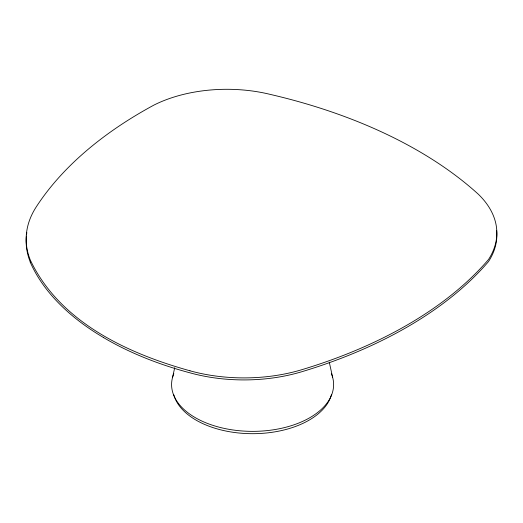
<?xml version="1.0" encoding="UTF-8"?>
<svg xmlns="http://www.w3.org/2000/svg" width="523" height="523" viewBox="0 0 523 523"><rect width="100%" height="100%" fill="white"/><g stroke="black" fill="none" stroke-linecap="round" stroke-linejoin="round"><path stroke-width="0.78" d="M172.59 377.273L174.708 367.721M103.639 337.642L106.515 339.316A291.501 168.295 0 0 0 189.967 372.827A124.866 72.089 0 0 0 301.804 371.729A430.285 248.425 0 0 0 488.515 261.552A130.887 75.567 0 0 0 496.628 230.571M329.261 362.151L332.621 377.273M103.678 337.623A287.323 165.883 0 0 1 30.184 262.069M30.288 262.049A159.659 92.179 0 0 1 26.398 236.043M26.595 234.304A159.659 92.179 0 0 1 26.85 232.572M331.392 394.845A79.771 46.057 0 0 1 252.602 433.691A79.771 46.057 0 0 1 173.819 394.845M331.379 373.67A81.013 46.776 0 0 1 252.602 431.364A81.013 46.776 0 0 1 173.826 373.67M189.967 370.787C127.272 353.358 59.511 321.959 30.295 260.016A159.659 92.179 0 0 1 36.335 206.762A464.862 268.384 0 0 1 153.984 105.058A110.935 64.048 0 0 1 270.267 94.402A441.02 254.623 0 0 1 478.342 194.236A130.887 75.567 0 0 1 488.508 259.513A430.285 248.425 0 0 1 301.81 369.702A124.866 72.089 0 0 1 189.96 370.8"/></g></svg>
